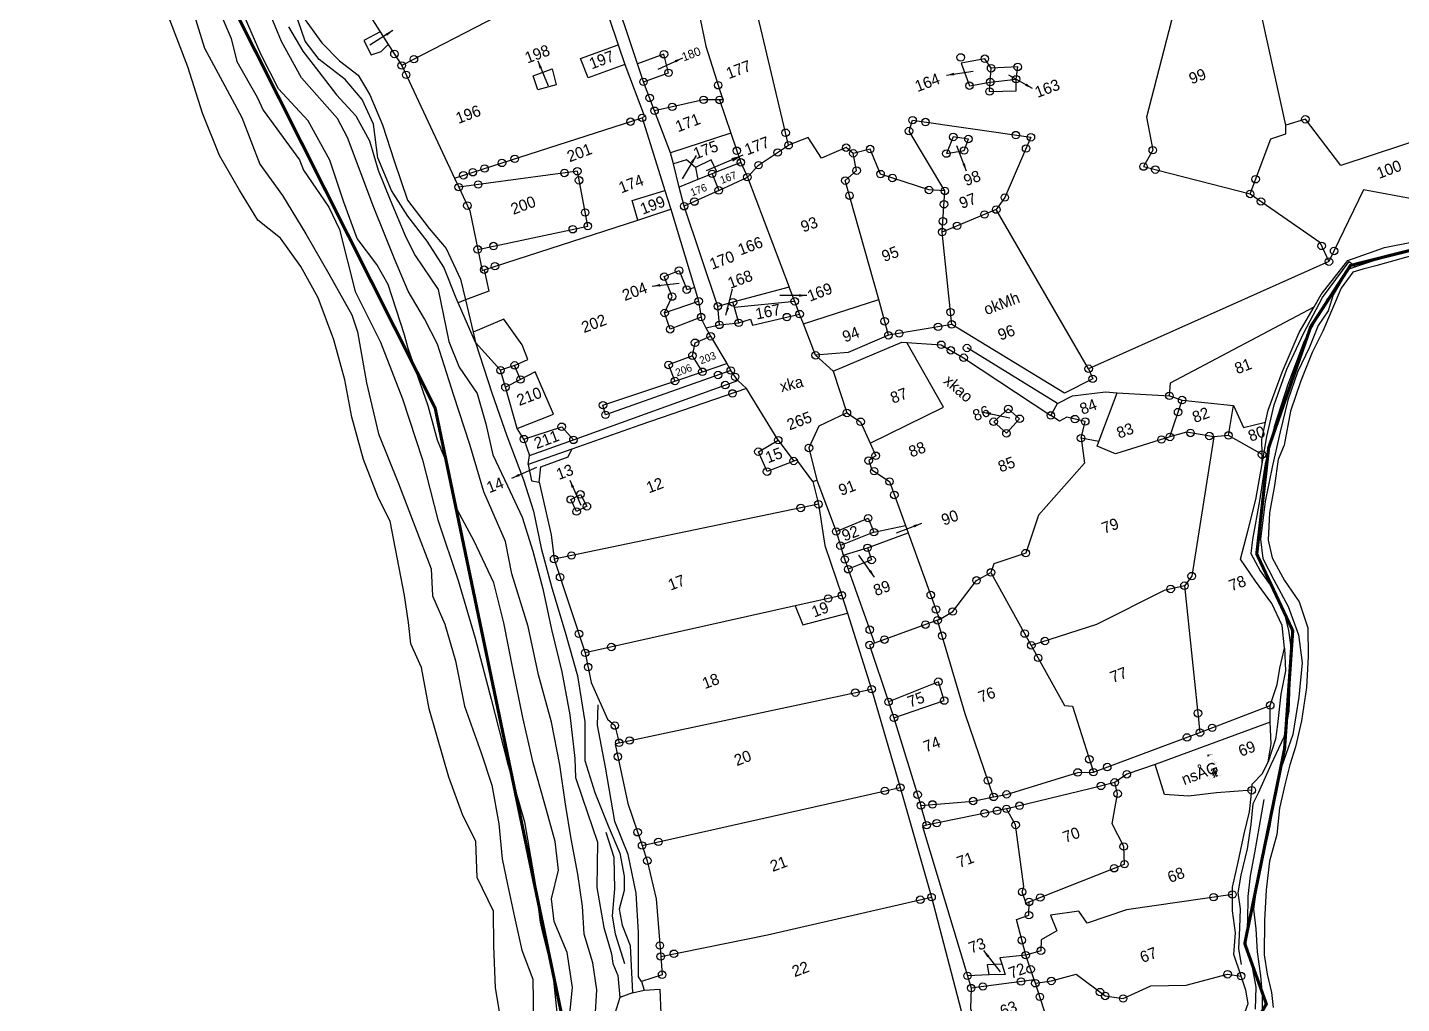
# Model space of a CAD drawing. Header units: metres. Extents: x -219 to 311408, y 87 to 1936973.
# Drawn here: x 307201 to 308345, y 1933432 to 1934244 of the extents above; entities that cross this region are included whole.
import ezdxf

# ---------------------------------------------------------------- set-up
doc = ezdxf.new("R2010")
doc.units = ezdxf.units.M
doc.header["$LTSCALE"] = 0.3
doc.header["$MEASUREMENT"] = 0
doc.linetypes.add('DASHDOT', pattern=[1, 0.5, -0.25, 0, -0.25])
doc.layers.get('0').update_dxf_attribs({"linetype": 'CONTINUOUS'})
for name, color, linetype in [('LINE_WATER', 4, 'CONTINUOUS'), ('OFF', 1, 'CONTINUOUS'), ('POLY_PARCEL', 6, 'CONTINUOUS'), ('POLY_ROAD', 30, 'CONTINUOUS'), ('POLY_WATER', 4, 'CONTINUOUS'), ('SYM_ARROW', 1, 'CONTINUOUS'), ('SYM_STONE', 1, 'CONTINUOUS'), ('SYM_WORSHIP', 1, 'CONTINUOUS'), ('TEXT_MAPIN', 7, 'CONTINUOUS'), ('TEXT_PARCEL', 7, 'CONTINUOUS'), ('V_BOUND_STREAM_LINE', 7, 'DASHDOT')]:
    doc.layers.add(name, color=color, linetype=linetype)
doc.styles.add('TEXT_MAP', font='')
doc.styles.get('TEXT_MAP').set_extended_font_data('Kruti Dev 050')
doc.dimstyles.get("Standard").update_dxf_attribs({"dimtxt": 0.18, "dimasz": 0.18, "dimexe": 0.18, "dimexo": 0.0625, "dimgap": 0.09, "dimtad": 0, "dimtih": 1, "dimtoh": 1, "dimdec": 4, "dimzin": 0, "dimdsep": 46, "dimtxsty": 'Standard', "dimcen": 0.09, "dimadec": 0, "dimazin": 0, "dimtfac": 1, "dimtdec": 4, "dimtofl": 0, "dimtmove": 0, "dimatfit": 3, "dimfxl": 0, "dimtolj": 1, "dimtzin": 0, "dimarcsym": 0})

# ---------------------------------------------------------------- blocks, each defined once
blk = doc.blocks.new('TEMPLE')
at = {"linetype": 'Continuous'}
blk.add_hatch(color=256, dxfattribs=at).paths.add_polyline_path([(0.036, 0.421), (0.076, 0.428), (0.12, 0.423), (0.175, 0.426), (0.063, 0.441), (0.028, 0.461), (-0.017, 0.468), (-0.018, 0.403), (-0.01, 0.404)])
h = blk.add_hatch(dxfattribs=at)
h.set_pattern_fill('ANSI31', color=256, scale=0.45, style=0)
h.set_pattern_definition([(45, (-11.828155, -12.872104), (-0.03977476, 0.03977476), [])])
h.paths.add_polyline_path([(-0.063, 0), (-0.063, -0.291), (0.063, -0.291), (0.063, 0)])
at = {"linetype": 'Continuous', "const_width": 0.00225}
for points in [[(-0.019, 0.333), (-0.017, 0.468), (0.028, 0.461), (0.063, 0.441), (0.175, 0.426), (0.12, 0.423), (0.076, 0.428), (0.036, 0.421), (-0.01, 0.404), (-0.018, 0.403)], [(-0.222, 0.119), (0.219, 0.119)], [(-0.144, 0.119), (-0.144, 0.17), (-0.12, 0.236), (-0.078, 0.278), (-0.041, 0.3), (-0.019, 0.333), (0.008, 0.309), (0.058, 0.272), (0.087, 0.254), (0.111, 0.221), (0.129, 0.179), (0.133, 0.119)], [(-0.144, -0.291), (-0.144, 0.119)], [(-0.063, -0.291), (-0.063, 0), (0.063, 0), (0.063, -0.291)], [(0.133, -0.291), (0.133, 0.119)], [(-0.222, -0.291), (0.224, -0.291)]]:
    blk.add_lwpolyline(points, dxfattribs=at)
blk = doc.blocks.new('STONE')
blk.add_circle((0, 0), 0.851)
blk = doc.blocks.new('TEXTARROW')
blk.add_leader([(0.04, -0.01), (8.68, -0.01)], dimstyle='Standard', override={"dimtxt": 2.5, "dimasz": 2.5, "dimexe": 1.25, "dimexo": 0.625, "dimgap": 0.625, "dimtad": 1, "dimtih": 0, "dimtoh": 0, "dimzin": 8, "dimcen": 2.5, "dimtofl": 1})
blk = doc.blocks.new('7')
at = {"layer": 'LINE_WATER'}
for points in [[(128.74, 446.09), (128.3, 438.94), (129.21, 432.19), (130, 426.49), (130.03, 418.52), (131.69, 412.59), (133.01, 405.55), (134.15, 398.28), (135.29, 390.89), (135.2, 388), (133.65, 379.91), (132.57, 371.65), (132.77, 363.09), (132.86, 348.57), (131.55, 344.46), (131.75, 339.52), (131.31, 333.47), (130.11, 326.2), (129.97, 318.29), (129.71, 312.88), (128.57, 306.72), (127.13, 301.32), (126.46, 297.2), (125.67, 291.92), (124.94, 286.57), (124.91, 281.63), (122.66, 275.3)], [(132.45, 448.52), (132.86, 438.88), (132.36, 435.12), (133.44, 428.66), (133.59, 426.36), (136.19, 416.92), (136.22, 415.2), (137.94, 408.22), (138.26, 404.28), (137.12, 394.2), (138.03, 385.18), (138.12, 375.51), (137.68, 365.32), (136.6, 355.47), (136.22, 345.28), (135.49, 335.73), (134.46, 325.77), (133.32, 315.52), (132.53, 305.56), (130.63, 295.78), (129.2, 289.73), (129, 288.07), (128.21, 281.32), (126.37, 274.34)], [(127.59, 272.53), (130.37, 278.17), (131.57, 283.69), (131.36, 289.03), (132.21, 292.56), (134.87, 296.45), (136.01, 300.92), (136.57, 307.08), (137.12, 313.88), (138.15, 321.22), (139.4, 328.84), (140.66, 336.4), (141.39, 342.92), (140.83, 350.25), (140.1, 355.82), (141.13, 362.75), (141.04, 367.39), (141.54, 373.03), (141.8, 382.69), (142, 384.94), (142.44, 393.38), (141.83, 396.97), (140.4, 401.97), (140.43, 408.13), (140.69, 415.17), (139.72, 422.27), (137.06, 428.72), (136.39, 434.77), (136.07, 441.4)], [(132.07, 272.38), (133.86, 276.49), (134.82, 280.73), (135.14, 285.49), (136.46, 289.72), (137.54, 294.78), (138.56, 300.41), (139.64, 305.93), (141.02, 312.1), (142.16, 318.9), (142.89, 326.7), (144.09, 334.5), (144.58, 343.29), (145.49, 348.46), (145.05, 357.07), (145.61, 364.93), (145.99, 373.14), (146.42, 381.69), (145.93, 386.22), (145.02, 391.27), (144.82, 396.85), (144.61, 405.64), (144.64, 417.59), (144.2, 420.95), (141.13, 429.04), (140.17, 435.61), (139.96, 443.58)], [(142.07, 437.39), (142.8, 432.98), (144.06, 428.98), (145.37, 424.57), (147.1, 420.33), (147.71, 415.86), (147.39, 410.99), (147.48, 405.88), (147.74, 399.42), (148.06, 396.18), (149.61, 389.78), (148.29, 381.46), (148.38, 377.05), (149.58, 372.11), (149.14, 367.12), (148.47, 362.07), (148.91, 356.61), (149.35, 351.14), (148.97, 345.45), (148.35, 339.29), (147.39, 332.72), (146.54, 325.85), (145.34, 318.99), (143.62, 312.18), (142.65, 309.29), (142.51, 305.82), (142.3, 298.43), (139.64, 291.74), (138.44, 285.34), (138.06, 280.99), (137.74, 279.5), (137.83, 277.43), (136.89, 274.04)], [(152.2, 379.82), (151.79, 387.48), (151.68, 392.83), (150.68, 397.64), (149.19, 402.45), (148.19, 407.18), (148.02, 412.82), (149.24, 418.08), (148.96, 422.39), (147.55, 426.33), (144.77, 430.8), (143.74, 434.29), (143.91, 439.55), (144.34, 445.86), (144.32, 452.86), (141.86, 458.33)], [(152.2, 379.82), (151.77, 371.38), (151.61, 364.1), (151.65, 356.64), (151.36, 351.38), (150.38, 345.43), (149.79, 338.92), (149.25, 331.58), (148.65, 324.37), (147.17, 317.1), (144.96, 311.32), (144.68, 306.01), (144.78, 300.27), (144.98, 295.53), (144.35, 291.85), (143.56, 289.73), (141.73, 287.21), (141.28, 284.7), (141.34, 281.2), (139.02, 273.98), (136.89, 274.04), (135.24, 271.91)], [(262.69, 317.43), (264.92, 321.28), (267.8, 325.58), (271.69, 330.21), (276.29, 334.61), (281.05, 338.85), (287.03, 342.73), (287.69, 341.55)], [(279.26, 337.93), (281.02, 339.37), (286.9, 342.97), (293.1, 342.83), (297.73, 342.05), (302.68, 341.42), (307.86, 340.69), (312.38, 339.86), (316.58, 338.37), (316.68, 337.66)], [(302.4, 340.38), (293.47, 341.35), (287.69, 341.55), (286.45, 341.58), (282.78, 338.66), (281.16, 336.57), (278.83, 334.95), (276.32, 332.16), (273.14, 329.11), (270.09, 325.51), (267.17, 321.24), (264.16, 316.59), (261.02, 311.69), (258.22, 306.29), (257.49, 303.32), (257.93, 299.48), (258.54, 294.7), (258.52, 289.93), (257.49, 285.53), (255.02, 280.59), (252.06, 275.35), (247.74, 270.2), (245.49, 266.56), (243.49, 263.01), (241.07, 259.33), (238.48, 255.48), (236.35, 251.55), (235.58, 248.46), (234.5, 244.99), (233.64, 241.22), (232.82, 238.17), (231.7, 235.29)], [(281.73, 338.45), (275.84, 333.36), (271, 327.85), (266.56, 322.27), (263.13, 317.29), (260.2, 312.09), (256.98, 306.73), (255.95, 304.73), (256.39, 301.6), (257.3, 298.09), (257.7, 294.66), (257.25, 291.15), (256.39, 287.34), (254.56, 283.32), (252.77, 279.06), (250.56, 275.46), (247.05, 272.07), (243.57, 268.56), (242.16, 267.28), (240.75, 264.31), (238.8, 260.88), (236.38, 257.33), (234.92, 254.87), (234.4, 252.33), (233.2, 249.53), (231.91, 246.48), (231.43, 243.98)], [(141.03, 275.19), (140.84, 276.06), (143.3, 282.66), (145.2, 288.64), (146.16, 294.86), (146.01, 300.56), (147.68, 309.18), (148.88, 315.86), (150.08, 318.87)], [(139.5, 278.74), (139.79, 283.71), (140.37, 286.63), (142.27, 290.51), (143.88, 295.22), (144.14, 299.39)], [(255.68, 288.72), (254.52, 285.3), (252.54, 282.06), (250.33, 277.75), (249.21, 275.63), (246.85, 272.65)], [(249.34, 278.49), (250.32, 280.98)], [(139.02, 273.98), (140.89, 273.73)], [(244.08, 267.3), (239.66, 259.9), (237.72, 256.7), (236.23, 253.73), (234.78, 250.1), (233.07, 246.5), (232.88, 242.99), (232.31, 239.77), (230.99, 236.55)]]:
    blk.add_lwpolyline(points, dxfattribs=at)
blk.add_lwpolyline([(152.2, 379.82), (152.2, 379.82)], close=True, dxfattribs=at)
at = {"layer": 'OFF'}
for points in [[(197.02, 388.8), (202.04, 389.16)], [(153.97, 362.68), (153.54, 364.62)], [(153.19, 358.66), (153.86, 359.91)], [(202.19, 358.76), (203.9, 355.4)]]:
    blk.add_lwpolyline(points, dxfattribs=at)
at = {"layer": 'POLY_PARCEL'}
for points in [[(152.63, 444.84), (155.44, 431.51)], [(155.44, 431.51), (152.51, 431.11), (152.82, 428.58), (154.47, 428.53), (155.94, 429.14)], [(155.44, 431.51), (155.94, 429.14)], [(155.94, 429.14), (156.76, 425.26)], [(190.54, 425.67), (188.63, 426.73), (173.57, 427.21), (156.76, 425.26)], [(156.76, 425.26), (158.3, 405.49)], [(205.26, 423.97), (203.22, 411.05), (202.71, 402.06), (202.23, 402.24)], [(209.98, 391.6), (213.52, 419.08), (215, 420.84), (214.75, 423.7)], [(190.1, 412.87), (183.9, 412.93), (183.82, 416.22), (190.21, 416.15)], [(191.91, 409.21), (196.14, 409.16), (196.51, 412.18), (192.03, 412.25)], [(158.3, 405.49), (189.67, 403.92)], [(158.3, 405.49), (158.42, 403.91)], [(157.75, 393.56), (175.48, 390.84), (177.01, 399.61), (158.42, 403.91)], [(158.42, 403.91), (158.74, 399.75), (157.75, 393.56)], [(202.23, 402.24), (199.85, 403.15), (191.93, 404.28)], [(202.23, 402.24), (202.05, 396.65)], [(202.05, 396.65), (191.95, 397.09)], [(202.05, 396.65), (201.89, 391.74)], [(194.84, 393.52), (193.92, 395.19), (191.75, 395.31)], [(157.75, 393.56), (157.2, 390.15), (157.58, 390.17)], [(183.26, 388.93), (183.52, 392.18), (189, 391.81)], [(194.84, 393.52), (194.54, 391.59)], [(197.78, 391.66), (197.58, 393.77), (194.84, 393.52)], [(244.51, 391.68), (244.11, 393.46), (240.32, 394.13), (240.32, 390.3), (243.61, 389.67)], [(273.86, 393.73), (273.66, 391.87), (274.97, 389.84), (264.94, 375.63), (264.02, 370.37), (261.71, 368.45), (276.09, 358.37)], [(157.58, 390.17), (157.04, 386.7), (153.07, 386.71)], [(157.58, 390.17), (183.26, 388.93)], [(194.54, 391.59), (191.33, 391.52)], [(196.97, 391.64), (194.54, 391.59)], [(197.78, 391.66), (196.97, 391.64)], [(196.97, 391.64), (197.02, 388.8)], [(201.89, 391.74), (197.78, 391.66)], [(201.89, 391.74), (202.04, 389.16)], [(202.04, 389.16), (204.37, 390.32), (209.98, 391.6)], [(219.18, 386.75), (218.43, 388), (214.16, 387.81), (213.35, 391.62), (209.98, 391.6)], [(243.61, 389.67), (244.51, 391.68)], [(247.63, 388.66), (248.56, 390.39), (244.51, 391.68)], [(183.26, 388.93), (188.83, 388.67)], [(197.02, 388.8), (190.97, 388.38)], [(202.04, 389.16), (202.09, 370.39)], [(230.72, 376), (228.74, 386.94), (229.88, 388.36), (246.57, 379.15), (239.29, 371.65), (237.34, 370.32)], [(242.99, 388.3), (243.61, 389.67)], [(242.99, 388.3), (247, 386.92), (247.63, 388.66)], [(243.61, 389.67), (247.63, 388.66)], [(153.07, 386.71), (151.83, 386.71)], [(214.75, 363.55), (216.45, 383.13), (218.7, 383.99), (219.18, 386.75)], [(230.72, 376), (228.4, 377.03), (222.08, 382.12), (221.94, 386.44), (219.18, 386.75)], [(235.86, 380.94), (237.15, 382.41), (235.01, 383.57), (233.05, 381.48), (235.86, 380.94)], [(285.26, 366.64), (287.72, 383.67)], [(156.74, 374.19), (159.01, 374.32), (159.01, 376.84), (157.74, 381.68), (152.41, 381.46)], [(182.06, 373.56), (184.09, 375.59), (184.05, 379), (186.59, 379.08), (186.67, 375.8), (187.94, 375.71)], [(228.01, 370.01), (230.72, 376)], [(156.74, 374.19), (154.35, 374.26)], [(156.81, 371.75), (156.74, 374.19)], [(187.27, 370.9), (181.97, 370.82), (182.06, 373.56)], [(182.06, 373.56), (187.79, 373.4)], [(153.54, 364.62), (159.79, 364.74), (159.44, 372.06), (156.81, 371.75)], [(156.81, 371.75), (154.13, 371.44)], [(192.85, 371.31), (190.36, 371.56)], [(192.55, 367.93), (192.78, 370.47)], [(192.78, 370.47), (192.85, 371.31)], [(202.11, 367.98), (192.78, 370.47)], [(202.09, 370.39), (192.85, 371.31)], [(202.11, 367.98), (202.09, 370.39)], [(237.34, 370.32), (228.01, 370.01)], [(242.17, 341.4), (237.34, 370.32)], [(187.34, 369.02), (187.61, 367.5)], [(189.56, 368.7), (192.55, 367.93)], [(224.24, 355.7), (228.01, 370.01)], [(183.8, 365.63), (184.92, 367.41), (187.61, 367.5)], [(187.61, 367.5), (188.51, 362.52)], [(192.55, 367.93), (194.53, 367.83), (194.48, 366.81), (202.13, 365.8)], [(202.13, 365.8), (202.11, 367.98)], [(276.09, 358.37), (282.25, 365.41), (284.78, 365.33), (285.26, 366.64)], [(313.52, 355.73), (312.07, 356.61), (291.22, 357.5), (288.52, 366.39), (285.26, 366.64)], [(183.8, 365.63), (179.73, 365.59), (179.77, 362.84)], [(184.38, 362.68), (183.8, 365.63)], [(202.14, 364.12), (202.13, 365.8)], [(202.14, 364.12), (214.75, 363.55)], [(202.19, 358.76), (202.14, 364.12)], [(153.97, 362.68), (160.31, 362.39), (161.31, 359.77)], [(214.18, 357.64), (214.75, 363.55)], [(189.17, 359.38), (188.68, 361.26)], [(153.84, 355.42), (154.96, 357.58), (159.59, 357.52), (160.56, 358.5)], [(191.85, 348.21), (190.01, 357.68)], [(276.09, 358.37), (283.78, 347.26), (284.03, 343.84)], [(203.9, 355.4), (203.62, 348.4)], [(205.38, 342.58), (218.37, 343.84), (216.5, 355.53)], [(157.76, 348.91), (157.56, 351.03), (159.3, 351.26), (159.59, 349.11), (157.76, 348.91)], [(203.62, 348.4), (198.69, 348.02), (195.99, 345.32), (195.36, 340.05)], [(203.62, 348.4), (205.17, 346.32), (205.38, 342.58)], [(192.98, 344.23), (188.41, 344.15), (188.24, 347.61), (191.85, 348.21)], [(191.85, 348.21), (192.98, 344.23)], [(194.67, 340.1), (193.53, 344.24), (192.98, 344.23)], [(194.24, 336.39), (151.73, 343.09)], [(205.38, 342.58), (205.51, 340.4), (204.19, 340.08), (204.17, 338.53), (206.11, 335.78), (206.02, 328.33)], [(226.27, 336.4), (229.06, 337.82), (227.92, 339.92), (225.02, 338.84), (226.27, 336.4)], [(237.13, 331.47), (238.69, 333.72), (236.19, 335.4), (234.88, 335.22), (233.9, 336.56)], [(239.57, 329.97), (245.07, 336.22)], [(195.36, 331.33), (200.88, 331.51), (200.95, 329.11)], [(237.13, 331.47), (236.24, 327.52), (226.48, 322.39), (222.41, 317.45), (217.03, 317.64), (216.14, 316.52)], [(239.57, 329.97), (237.13, 331.47)], [(250.46, 326.65), (254.34, 331.47)], [(252.69, 332.81), (254.34, 331.47)], [(254.34, 331.47), (261.72, 327.78)], [(200.95, 329.11), (195.19, 328.98)], [(200.95, 329.11), (206.02, 328.33)], [(250.46, 326.65), (241.38, 327.21), (239.07, 329.4), (239.57, 329.97)], [(185.05, 322.55), (151.1, 327.36)], [(199.11, 327.14), (199.04, 325.09), (195.04, 325.02)], [(195.08, 327.41), (199.11, 327.14)], [(199.11, 327.14), (206.01, 327.07)], [(206.01, 327.07), (205.84, 312.39)], [(206.02, 328.33), (206.01, 327.07)], [(257.03, 324.21), (253.21, 326.4), (250.46, 326.65)], [(259.28, 323.59), (261.72, 327.78)], [(261.72, 327.78), (261.97, 323.9), (265.54, 323.46)], [(257.03, 324.21), (245.88, 304.68), (244.25, 303.65)], [(259.28, 323.59), (257.03, 324.21)], [(185.05, 322.55), (185.12, 319.3), (192.46, 318.52)], [(192.61, 321.48), (185.05, 322.55)], [(263.2, 318.84), (259.28, 323.59)], [(205.84, 312.39), (208.24, 312.85), (213.53, 316.15), (216.14, 316.52)], [(216.14, 316.52), (218.05, 303.38)], [(151.11, 312.04), (191.77, 305.83)], [(205.49, 312.39), (194.79, 312.51)], [(203.91, 282.9), (204.33, 296.87), (205.49, 312.39)], [(205.84, 312.39), (205.49, 312.39)], [(193.49, 300.3), (201.96, 300.04), (202.15, 303.18), (193.59, 302.98)], [(244.25, 303.65), (240.97, 304.08), (228.96, 302.8), (218.05, 303.38)], [(218.05, 303.38), (219.62, 292.54), (220.78, 291.98), (220.18, 280.97)], [(244.25, 303.65), (238.31, 280.88)], [(148.75, 295.44), (190.52, 289.56)], [(203.3, 265.24), (202.79, 265.17), (202.82, 267.13), (203.4, 267.86), (205.62, 277.48), (205.16, 280.4)], [(203.3, 265.24), (219.66, 265.51), (220.52, 268.18), (220.09, 272.19), (222.59, 276.4), (222.79, 278.25)], [(242.78, 269.37), (237.36, 270.96), (233, 272.03), (229.53, 273.65), (229.82, 278.66)], [(145.28, 277.84), (162.41, 275.07), (189.02, 271.45)], [(199.8, 257.5), (200.43, 263.32), (202.53, 263.28), (203.3, 265.24)], [(234.04, 254.92), (217.37, 258.59), (210.76, 258.84), (210.18, 261.08), (205.72, 262.06), (205.8, 259.37), (202.95, 258.94), (202.32, 257.3), (199.8, 257.5)], [(199.8, 257.5), (195.76, 258.56), (195.73, 257.55)], [(193.23, 256.6), (189.95, 257.7)], [(193.23, 256.6), (193.59, 258.26), (195.73, 257.55)], [(195.73, 257.55), (195.66, 255.79), (193.23, 256.6)], [(199.69, 253.36), (199.8, 257.5)], [(199.69, 253.36), (189.81, 255.66)], [(197.49, 220.76), (198.89, 236.95), (199.66, 252.77)], [(199.66, 252.77), (199.69, 253.36)], [(199.66, 252.77), (202.17, 252.21), (206.25, 251.81), (209.35, 246.95), (211.9, 245.56), (216.74, 245.86), (222.03, 244), (228.84, 243.29), (230.75, 242.26)]]:
    blk.add_lwpolyline(points, dxfattribs=at)
blk.add_lwpolyline([(175.67, 413.95), (175.78, 416.32), (179.04, 416.3), (178.72, 413.7)], close=True, dxfattribs=at)
at = {"layer": 'POLY_ROAD'}
for points in [[(190.54, 425.67), (190.21, 416.15)], [(192.03, 412.25), (192.56, 425.99), (192.7, 426.87)], [(190.21, 416.15), (190.1, 412.87)], [(190.1, 412.87), (190.1, 404.01), (189.67, 403.92)], [(191.91, 409.21), (192.03, 412.25)], [(191.93, 404.28), (191.91, 409.21)], [(189.67, 403.92), (189, 391.81)], [(191.95, 397.09), (191.93, 404.28)], [(191.75, 395.31), (191.95, 397.09)], [(191.33, 391.52), (191.75, 395.31)], [(189, 391.81), (188.83, 388.67)], [(190.97, 388.38), (191.33, 391.52)], [(188.83, 388.67), (187.94, 375.71)], [(190.36, 371.56), (190.97, 388.38)], [(187.94, 375.71), (187.79, 373.4)], [(187.79, 373.4), (187.27, 370.9)], [(187.27, 370.9), (187.21, 370.58), (187.34, 369.02)], [(189.56, 368.7), (190.36, 371.56)], [(187.34, 369.02), (189.56, 368.7)], [(188.68, 361.26), (167.51, 361.7), (167.68, 363.29), (179.77, 362.84)], [(179.77, 362.84), (184.38, 362.68)], [(184.38, 362.68), (188.51, 362.52)], [(188.51, 362.52), (188.68, 361.26)], [(153.86, 359.91), (153.86, 359.91), (161.31, 359.77)], [(161.31, 359.77), (189.17, 359.38)], [(189.17, 359.38), (190.01, 357.68)], [(160.56, 358.5), (153.19, 358.66), (153.19, 358.66)], [(190.01, 357.68), (172.07, 358.25), (160.56, 358.5)], [(214.18, 357.64), (207.23, 357.34), (202.19, 358.76)], [(224.24, 355.7), (214.18, 357.64)], [(203.9, 355.4), (215.77, 355.86), (216.5, 355.53)], [(216.5, 355.53), (221.53, 353.26), (224.14, 350.07), (233.9, 336.56)], [(242.17, 341.4), (242.2, 339.66), (237.16, 339.1), (224.24, 355.7)], [(235.58, 337.98), (225.19, 351.33)], [(284.03, 343.84), (242.17, 341.4)], [(194.67, 340.1), (194.24, 336.39)], [(195.36, 340.05), (195.36, 331.33)], [(233.9, 336.56), (235.58, 337.98), (238.25, 338.27), (243.36, 336.99), (245.07, 336.22)], [(252.69, 332.81), (253.58, 334.68), (279.26, 337.93)], [(194.24, 336.39), (192.86, 329.89), (192.61, 321.48)], [(245.07, 336.22), (252.69, 332.81)], [(195.36, 331.33), (195.19, 328.98)], [(195.19, 328.98), (195.08, 327.41)], [(195.08, 327.41), (195.04, 325.02)], [(195.04, 325.02), (194.79, 312.51)], [(192.61, 321.48), (192.46, 318.52)], [(192.46, 318.52), (191.77, 305.83)], [(194.79, 312.51), (193.96, 312.52), (193.59, 302.98)], [(191.77, 305.83), (190.52, 289.56)], [(193.59, 302.98), (193.49, 300.3)], [(193.49, 300.3), (192.59, 285.72), (200.63, 283.44), (203.91, 282.9)], [(190.52, 289.56), (189.02, 271.45)], [(192.33, 282.45), (192.59, 285.72)], [(203.91, 282.9), (206, 282.55), (217.83, 281.82), (220.18, 280.97)], [(192.33, 282.45), (191.64, 282.5), (189.95, 257.7)], [(205.16, 280.4), (192.33, 282.45)], [(222.79, 278.25), (218.72, 278.71), (205.48, 280.35), (205.16, 280.4)], [(220.18, 280.97), (238.31, 280.88)], [(238.31, 280.88), (250.32, 280.98)], [(229.82, 278.66), (225.05, 278.78), (222.79, 278.25)], [(249.34, 278.49), (229.82, 278.66)], [(189.02, 271.45), (186.91, 251.59)], [(189.95, 257.7), (189.81, 255.66)], [(189.81, 255.66), (188.56, 252.63), (187.73, 239.15)]]:
    blk.add_lwpolyline(points, dxfattribs=at)
at = {"layer": 'POLY_WATER'}
for points in [[(298.8, 339.88), (290.78, 340.6), (288.69, 340.82), (287, 340.95), (284.38, 339.2), (279.21, 333.84), (276.43, 331.25), (273.15, 327.67), (269.88, 323.71), (267.04, 319), (265.33, 317.22), (263.3, 313.52), (261.02, 309.74), (259.3, 305.72), (258.9, 302.89), (259.49, 298.8), (260.46, 294.78), (260.3, 290.45), (258.71, 286.12), (256.75, 281.6), (254.1, 276.95), (251.76, 273.37), (249.92, 271.03), (248.01, 268.32), (245.92, 265.11), (244.02, 261.34), (241.43, 257.82), (239.34, 253.73), (237.38, 249.21), (235.41, 244.13), (234.76, 241.05), (234.35, 238.09), (233.76, 235.75)], [(117.28, 274.34), (118.87, 282.47), (120.96, 288.8), (122.86, 294), (122.33, 299.96), (124.17, 305.41), (123.71, 310.18), (123.74, 316.51), (124.33, 323.4), (124.67, 327.79), (125.83, 334.37), (125.61, 338.51), (126.45, 341.85), (127.36, 346.06), (129.42, 357.96), (128.95, 362.05), (128.92, 368.68), (129.57, 375.64), (130.6, 381.59), (131.19, 388.17), (131.22, 395.3), (130.38, 400.95), (128.98, 406.34), (126.58, 410.3), (125.55, 415.81), (124.52, 422.08), (124.36, 429.34), (124.77, 437.1), (124.74, 445.42)], [(143.45, 458.5), (145.85, 452.79), (145.94, 448.16), (145.28, 442.78), (144.87, 437.77), (146.1, 433.15), (147.77, 429.46), (149.75, 426.28), (150.35, 422.66), (150.57, 417.47), (150.29, 411.45), (150.07, 404.87), (151.68, 399.43), (153.09, 395.49), (153.5, 390.11), (153.07, 386.71)], [(153.07, 386.71), (152.41, 381.46)], [(152.41, 381.46), (152.2, 379.82)], [(154.35, 374.26), (152.2, 379.82)], [(154.13, 371.44), (154.35, 374.26)], [(153.54, 364.62), (154.13, 371.44)], [(153.97, 362.68), (153.86, 359.91)], [(153.19, 358.66), (152.75, 356.01), (153.84, 355.42)], [(153.84, 355.42), (152.65, 346.85), (151.73, 343.09)], [(313.52, 355.73), (313.21, 352.83), (309.61, 348.32), (302.92, 346.71), (293.23, 352.63), (284.03, 343.84)], [(151.73, 343.09), (151.1, 327.36)], [(194.67, 340.1), (195.36, 340.05)], [(265.54, 323.46), (266.59, 325.11), (270.84, 330.01), (275.63, 334.96), (279.26, 337.93)], [(151.1, 327.36), (150.33, 322.58), (150.7, 316.23), (151.42, 314.85), (151.11, 312.04)], [(263.2, 318.84), (264.02, 321.08), (265.54, 323.46)], [(250.32, 280.98), (252.54, 283.69), (253.86, 285.99), (255.68, 288.72), (256.57, 292.21), (256.27, 296.08), (255.11, 300.33), (254.11, 304.47), (256.79, 308.23), (259.74, 312.47), (262.69, 317.43), (263.2, 318.84)], [(151.11, 312.04), (150.44, 312.06), (148.98, 302.48), (148.75, 295.44)], [(148.75, 295.44), (148.67, 292.87), (147.85, 286.71), (145.28, 277.84)], [(242.78, 269.37), (243.22, 270.27), (245.36, 271.27), (246.85, 272.65), (248.29, 275.22), (249.34, 278.49)], [(145.28, 277.84), (144.46, 275.04), (141.03, 275.19), (140.89, 273.73), (143.33, 273.01), (142.08, 269.3), (137.5, 270.22), (136.05, 267.37), (140.58, 265.42), (138.8, 259.06)], [(234.04, 254.92), (234.45, 255.98), (236.7, 259.42), (239.21, 263.29), (241.25, 266.29), (242.78, 269.37)], [(230.75, 242.26), (230.9, 245.89), (232.34, 249), (233.12, 252.49), (234.04, 254.92)], [(207.69, 219.76), (208.13, 225.14), (209.19, 226.62), (209.92, 227.19), (213.57, 228.03), (216.85, 228.49), (222.24, 230.68), (226.49, 233.36), (230.25, 237.77), (230.66, 239.91), (230.75, 242.26)]]:
    blk.add_lwpolyline(points, dxfattribs=at)
at = {"layer": 'V_BOUND_STREAM_LINE', "ltscale": 10, "const_width": 0.5}
for points in [[(490.65, 296.56), (440.89, 308.34), (391.51, 328.92), (368.37, 330.59), (336.91, 335.49), (313.77, 339.02), (287.03, 342.06), (277.67, 335.18), (264.58, 319.5), (256.82, 304.31), (257.88, 290.86), (250, 273.68), (233.12, 246.9), (232.94, 236.67), (222.95, 228.55)], [(127.1, 273.87), (142.48, 372.31), (128.9, 499.95), (127.03, 514.58), (136.86, 518.22)]]:
    blk.add_lwpolyline(points, dxfattribs=at)
at = {"layer": 'SYM_ARROW'}
for p, xscale, yscale, zscale, rotation in [((157.42, 430.95), 0.5, 0.5, 0.5, 191.3965593649354), ((177.31, 418.33), 0.5, 0.5, 0.5, 272.1627383267125), ((199.06, 410.56), 0.5, 0.5, 0.5, 184.0154460507067), ((195.61, 395.26), 0.5, 0.5, 0.5, 218.1360312642903), ((202.6, 392.67), 0.7339110240874774, 0.7339110240874774, 0.7339110240874774, 182.4876547321189), ((237.43, 393.17), 0.5, 0.5, 0.5, 348.1556863060069), ((249.56, 386.32), 0.5, 0.5, 0.5, 129.5232094000457), ((235.05, 377.7), 0.5, 0.5, 0.5, 90), ((181.71, 378.28), 0.5, 0.5, 0.5, 345.267205883067), ((191.05, 369.76), 0.5, 0.5, 0.5, 54.88363373773684), ((204.28, 368.16), 0.5, 0.5, 0.5, 159.4583539311879), ((149.98, 357.53), 0.5, 0.5, 0.5, 3.019424502084753), ((158.51, 353.99), 0.5, 0.5, 0.5, 273.015073092225), ((223.98, 340.87), 0.5, 0.5, 0.5, 327.2846481077056), ((198.5, 322.33), 0.5, 0.5, 0.5, 104.5446576769307), ((208.53, 327.73), 0.5, 0.5, 0.5, 180.0910423695361), ((193.75, 260.61), 0.5, 0.5, 0.5, 287.5030710445336)]:
    blk.add_blockref('TEXTARROW', p, dxfattribs=dict(at, xscale=xscale, yscale=yscale, zscale=zscale, rotation=rotation))
at = {"layer": 'SYM_STONE', "xscale": 0.7, "yscale": 0.7, "zscale": 0.7}
for p in [(156.32, 427.39), (156.76, 425.26), (158.93, 425.51), (156.89, 423.61), (196.51, 412.18), (191.91, 409.21), (196.14, 409.16), (159.78, 405.42), (161.37, 405.34), (163.33, 405.24), (166.23, 405.09), (168.36, 404.98), (191.92, 406.47), (158.42, 403.91), (161.47, 403.21), (187.72, 404.01), (189.67, 403.92), (191.93, 404.28), (194.79, 403.87), (199.85, 403.15), (202.85, 404.51), (158.67, 400.67), (202.23, 402.24), (174.99, 400.08), (176.75, 398.16), (177.01, 399.61), (201.95, 393.69), (240.59, 395.01), (157.75, 393.56), (160.3, 393.17), (175.86, 393.01), (196.97, 391.64), (201.89, 391.74), (209.98, 391.6), (210.24, 393.63), (244.11, 393.46), (244.51, 391.68), (157.58, 390.17), (159.38, 390.09), (173.06, 391.22), (175.48, 390.84), (204.37, 390.32), (207.94, 391.13), (240.32, 390.3), (243.61, 389.67), (248.56, 390.39), (190.97, 388.38), (192.76, 388.5), (197.02, 388.8), (202.04, 389.16), (218.43, 388), (229.88, 388.36), (231.7, 387.36), (242.99, 388.3), (247.63, 388.66), (219.18, 386.75), (221.94, 386.44), (228.74, 386.94), (216.45, 383.13), (218.7, 383.99), (235.01, 383.57), (216.23, 380.66), (222.08, 382.12), (223.63, 380.88), (233.05, 381.48), (235.86, 380.94), (237.15, 382.41), (184.05, 379), (186.59, 379.08), (244.44, 380.33), (246.57, 379.15), (228.4, 377.03), (245.22, 377.75), (154.35, 374.26), (156.74, 374.19), (184.09, 375.59), (186.67, 375.8), (229.84, 374.06), (230.72, 376), (182.06, 373.56), (187.79, 373.4), (154.13, 371.44), (156.81, 371.75), (181.97, 370.82), (187.27, 370.9), (190.36, 371.56), (192.85, 371.31), (228.01, 370.01), (228.72, 371.58), (230.58, 370.1), (235.3, 370.25), (237.34, 370.32), (239.29, 371.65), (264.02, 370.37), (184.92, 367.41), (187.61, 367.5), (189.56, 368.7), (192.55, 367.93), (202.11, 367.98), (261.71, 368.45), (179.73, 365.59), (183.8, 365.63), (200.06, 366.07), (202.13, 365.8), (263.31, 367.33), (288.52, 366.39), (167.68, 363.29), (153.97, 362.68), (160.31, 362.39), (167.51, 361.7), (179.77, 362.84), (184.38, 362.68), (186.54, 361.31), (188.68, 361.26), (161.31, 359.77), (187.05, 359.41), (188.99, 360.07), (202.19, 358.76), (214.4, 359.95), (277.73, 360.25), (187.66, 357.75), (214.18, 357.64), (215.89, 357.31), (224.74, 357.61), (276.09, 358.37), (277.28, 356.64), (222.06, 356.12), (224.24, 355.7), (221.53, 353.26), (157.56, 351.03), (159.3, 351.26), (222.65, 351.89), (224.14, 350.07), (225.19, 351.33), (157.76, 348.91), (159.59, 349.11), (191.85, 348.21), (203.62, 348.4), (188.24, 347.61), (205.17, 346.32), (283.83, 346.6), (188.41, 344.15), (192.98, 344.23), (195.99, 345.32), (284.03, 343.84), (285.4, 345.14), (151.73, 343.09), (154.52, 342.65), (242.17, 341.4), (151.61, 340.06), (204.19, 340.08), (205.51, 340.4), (227.92, 339.92), (242.2, 339.66), (191.39, 336.84), (204.41, 338.19), (225.02, 338.84), (229.06, 337.82), (194.24, 336.39), (206.11, 335.78), (226.27, 336.4), (233.9, 336.56), (237.29, 334.66), (206.08, 333.51), (238.69, 333.72), (252.69, 332.81), (151.23, 330.55), (195.36, 331.33), (200.88, 331.51), (237.13, 331.47), (254.34, 331.47), (195.19, 328.98), (200.95, 329.11), (253.07, 329.9), (151.1, 327.36), (155.33, 326.76), (195.07, 326.67), (199.11, 327.14), (249.05, 326.74), (250.46, 326.65), (253.75, 326.09), (150.73, 325.07), (195.04, 325.02), (199.04, 325.09), (256.4, 324.57), (190.39, 321.79), (192.61, 321.48), (259.28, 323.59), (222.41, 317.45), (263.2, 318.84), (151.42, 314.85), (205.89, 316.54), (213.53, 316.15), (216.14, 316.52), (194.84, 314.8), (205.86, 314.08), (208.24, 312.85), (151.11, 312.04), (152.78, 311.79), (193.96, 312.52), (196.48, 312.49), (203.44, 312.42), (205.49, 312.39), (150.13, 310.04), (205.3, 309.83), (189.15, 306.23), (191.77, 305.83), (217.74, 305.5), (242.01, 303.95), (245.88, 304.68), (193.59, 302.98), (202.15, 303.18), (218.05, 303.38), (220.33, 303.26), (244.25, 303.65), (193.49, 300.3), (201.96, 300.04), (218.38, 301.12), (148.82, 297.66), (148.75, 295.44), (151.38, 295.07), (148.67, 292.87), (188.02, 289.92), (190.52, 289.56), (192.7, 287.51), (192.59, 285.72), (194.37, 285.22), (203.99, 285.66), (192.33, 282.45), (193.95, 282.19), (200.63, 283.44), (203.91, 282.9), (206, 282.55), (220.3, 283.13), (239.09, 283.87), (201.65, 280.96), (203.65, 280.64), (205.16, 280.4), (207.28, 280.13), (217.83, 281.82), (220.18, 280.97), (222.54, 280.96), (236.1, 280.89), (238.31, 280.88), (240.39, 280.9), (250.32, 280.98), (145.28, 277.84), (145.76, 279.53), (220.55, 278.5), (222.79, 278.25), (225.05, 278.78), (147.4, 277.5), (205.62, 277.48), (222.59, 276.4), (144.46, 275.04), (187.19, 271.7), (189.02, 271.45), (242.78, 269.37), (202.82, 267.13), (220.52, 268.18), (203.3, 265.24), (205.21, 265.27), (217.88, 265.48), (219.66, 265.51), (202.53, 263.28), (200.06, 259.93), (189.95, 257.7), (199.8, 257.5), (202.32, 257.3), (189.81, 255.66), (191.63, 255.24), (197.62, 253.84), (199.73, 255.11), (231.08, 255.57), (234.04, 254.92), (199.66, 252.77), (202.17, 252.21), (199.55, 250.49), (208.8, 247.81), (209.35, 246.95), (211.9, 245.56), (228.84, 243.29), (230.75, 242.26)]:
    blk.add_blockref('STONE', p, dxfattribs=at)
at = {"layer": 'SYM_WORSHIP', "xscale": 4.99861712457114, "yscale": 4.99861712457114, "zscale": 4.99861712457114}
blk.add_blockref('TEMPLE', (238.21, 274.83), dxfattribs=at)
at = {"layer": 'TEXT_MAPIN', "ltscale": 10, "style": 'TEXT_MAP'}
for s, rotation, p in [('xka', 353.6646, (195.03, 355.16)), ('xkao', 298.4611, (219.62, 347.58))]:
    blk.add_text(s, height=1.8, rotation=rotation, dxfattribs=at).set_placement(p)
at = {"layer": 'TEXT_MAPIN', "style": 'TEXT_MAP'}
for s, p in [('okMh', (229.92, 355.13)), ('nsÅG', (232.99, 273.92))]:
    blk.add_text(s, height=1.8, dxfattribs=at).set_placement(p)
at = {"layer": 'TEXT_PARCEL', "style": 'TEXT_MAP'}
for s, height, p in [('198', 1.8, (175.62, 418.46)), ('196', 1.8, (161.92, 413.34)), ('197', 1.8, (184.88, 413.97)), ('180', 1.378, (199.04, 409.99)), ('177', 1.8, (204.76, 404.81)), ('201', 1.8, (176.36, 401.37)), ('171', 1.8, (194.2, 399.74)), ('200', 1.8, (165.01, 396.7)), ('175', 1.8, (195.35, 394.7)), ('174', 1.8, (182.31, 393.82)), ('177', 1.8, (203.22, 392.41)), ('164', 1.8, (232.19, 392.26)), ('199', 1.8, (184.32, 389.44)), ('176', 1.2, (192.71, 389.41)), ('167', 1.2, (197.83, 389.58)), ('163', 1.8, (249.76, 384.64)), ('204', 1.8, (176.78, 377.57)), ('170', 1.8, (191.57, 377.33)), ('166', 1.8, (196.6, 377.86)), ('93', 1.8, (207.26, 377.75)), ('99', 1.8, (273.5, 377.99)), ('202', 1.8, (168.9, 375.09)), ('98', 1.8, (234.16, 375.49)), ('168', 1.8, (193.2, 373.45)), ('97', 1.8, (232.23, 372.35)), ('95', 1.8, (217.68, 368.79)), ('210', 1.8, (155.15, 367.87)), ('169', 1.8, (204.36, 367.06)), ('206', 1.2, (180.34, 363.39)), ('203', 1.2, (184.6, 363.85)), ('211', 1.8, (155.31, 360.46)), ('94', 1.8, (207.29, 359)), ('14', 1.8, (145.75, 356.55)), ('13', 1.8, (156.88, 354.6)), ('100', 1.8, (296.16, 353.34)), ('265', 1.8, (194.07, 349.02)), ('96', 1.8, (230.59, 350.54)), ('12', 1.8, (169.56, 347.54)), ('87', 1.8, (211.01, 347.18)), ('15', 1.8, (189.01, 345.32)), ('86', 1.8, (222.29, 339.92)), ('88', 1.8, (210.71, 338.13)), ('91', 1.8, (198.1, 336.35)), ('84', 1.8, (238.63, 334.87)), ('17', 1.8, (167.33, 331.82)), ('81', 1.8, (264.01, 332.2)), ('92', 1.8, (196.02, 329.38)), ('85', 1.8, (223.19, 330.87)), ('83', 1.8, (242.78, 329.23)), ('82', 1.8, (254.96, 327.31)), ('90', 1.8, (211.75, 326.12)), ('80', 1.8, (262.23, 321.37)), ('19', 1.8, (187.23, 319.73)), ('89', 1.8, (197.65, 319.44)), ('79', 1.8, (235.21, 315.88)), ('18', 1.8, (166.89, 315.2)), ('20', 1.8, (167.33, 301.93)), ('75', 1.8, (196.46, 300.9)), ('78', 1.8, (250.95, 300.16)), ('76', 1.8, (207.3, 297.64)), ('74', 1.8, (196.31, 293.33)), ('77', 1.8, (228.08, 293.18)), ('21', 1.8, (166.74, 284.13)), ('71', 1.8, (194.81, 274.22)), ('69', 1.8, (243.06, 274.96)), ('70', 1.8, (212.03, 271.99)), ('22', 1.8, (164.07, 267.21)), ('73', 1.8, (191.75, 260.79)), ('68', 1.8, (225.39, 260.12)), ('72', 1.8, (196.29, 254.78)), ('63', 1.8, (192.88, 249.59)), ('67', 1.8, (216.78, 249.74))]:
    blk.add_text(s, height=height, dxfattribs=at).set_placement(p)
blk.add_text('167', height=1.8, rotation=350.4281, dxfattribs=at).set_placement((195.41, 367.41))

msp = doc.modelspace()

# ---------------------------------------------------------------- block references
at = {"xscale": 5.22030005190954, "yscale": 5.22030005190954, "zscale": 5.22030005190954, "rotation": 20.6667085191896}
msp.add_blockref('7', (307530.7, 1931846.3), dxfattribs=at)

doc.saveas('drawing.dxf')
